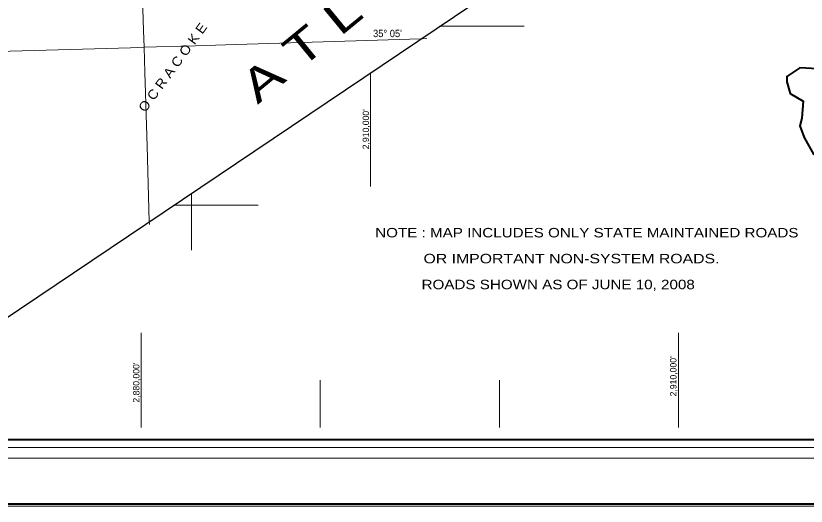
# Model space of a CAD drawing. Extents: x 817616 to 914254, y 167561 to 285221.
# Drawn here: x 875687 to 889144, y 167561 to 175908 of the extents above; entities that cross this region are included whole.
import ezdxf
from ezdxf.enums import TextEntityAlignment as Align

# ---------------------------------------------------------------- set-up
doc = ezdxf.new("R2010")
doc.units = 0
doc.header["$LTSCALE"] = 64
for name, color, linetype, lineweight in [('1', 7, 'Continuous', 25), ('20', 7, 'Continuous', 40), ('60', 7, 'Continuous', 13), ('61', 7, 'Continuous', 13), ('63', 7, 'Continuous', 25)]:
    doc.layers.add(name, color=color, linetype=linetype, lineweight=lineweight)
doc.layers.add('57', color=7, linetype='Continuous')
doc.layers.add('59', color=7, linetype='Continuous')

msp = doc.modelspace()

# ---------------------------------------------------------------- linework, layer by layer
at = {"layer": '1', "lineweight": 13}
msp.add_lwpolyline([(914246.27, 167561.16), (817615.63, 167561.16), (817615.63, 223958.21), (914246.27, 223958.21)], close=True, dxfattribs=at)
at = {"layer": '20'}
for points in [[(817650.63, 223923.21), (914211.27, 223923.21), (914211.27, 167596.17), (817650.63, 167596.17)], [(820838.48, 222814.24), (913285.76, 222814.24), (913285.76, 168687.88), (820838.48, 168687.88)]]:
    msp.add_lwpolyline(points, close=True, dxfattribs=at)
at = {"layer": '20', "lineweight": 13}
msp.add_lwpolyline([(820529.29, 223139.71), (820529.29, 168378.6), (820707.84, 168557.27), (820707.84, 222944.88), (913416.37, 222944.88), (913416.37, 168557.27), (820707.84, 168557.27), (820529.29, 168378.6), (913594.95, 168378.6), (913594.95, 223139.71)], close=True, dxfattribs=at)
at = {"layer": '20'}
msp.add_lwpolyline([(889336.48, 175002.64), (889036.02, 175022.38), (888817.13, 174876.38), (888817.13, 174785.13), (888871.85, 174584.39), (889090.74, 174456.64), (889072.5, 174164.65), (889036.02, 174036.9), (889108.98, 173836.15), (889273.14, 173544.16)], dxfattribs=at)
at = {"layer": '60'}
for p, q in [((877861.86, 175656.33), (877700.29, 181000.98)), ((877870.46, 175371.96), (877861.86, 175656.33)), ((879260.35, 175414.56), (882580.54, 175516.33)), ((882580.54, 175516.33), (882686.91, 175519.59)), ((875065.07, 175288.34), (877642.24, 175365.16)), ((877870.46, 175371.96), (878080.32, 175378.4)), ((877883.48, 174941.22), (877870.46, 175371.96)), ((878080.32, 175378.4), (878497.79, 175391.19)), ((878497.79, 175391.19), (878571.46, 175393.45)), ((878571.46, 175393.45), (879260.35, 175414.56)), ((877893.88, 174597.24), (877883.48, 174941.22)), ((877899.71, 174404.18), (877893.88, 174597.24)), ((877921.33, 173689.16), (877899.71, 174404.18)), ((877960.06, 172408.03), (877921.33, 173689.16)), ((877961.68, 172354.21), (877960.06, 172408.03))]:
    msp.add_line(p, q, dxfattribs=at)
msp.add_lwpolyline([(877642.24, 175365.16), (877869.89, 175371.95), (877870.46, 175371.96)], dxfattribs=at)
at = {"layer": '61'}
for p, q in [((882901.41, 175732.18), (884342.72, 175732.18)), ((881725.99, 173002.25), (881725.99, 174941.45)), ((877824, 168901.11), (877824, 170510.11)), ((886968, 168901.11), (886968, 170510.11)), ((880872, 168901.11), (880872, 169705.61)), ((883920, 168901.11), (883920, 169705.61))]:
    msp.add_line(p, q, dxfattribs=at)
for points in [[(878677.99, 172881.4), (878677.99, 172883.4), (878677.99, 172885.4), (878677.99, 172887.4), (878677.99, 172891)], [(878677.99, 172684.18), (878677.99, 172685.4), (878677.99, 172687.4), (878677.99, 172689.4), (878677.99, 172691.4), (878677.99, 172693.4), (878677.99, 172695.4), (878677.99, 172697.4), (878677.99, 172699.4), (878677.99, 172701.4), (878677.99, 172703.4), (878677.99, 172705.4), (878677.99, 172707.4), (878677.99, 172709.4), (878677.99, 172711.4), (878677.99, 172713.4), (878677.99, 172715.4), (878677.99, 172717.4), (878677.99, 172719.4), (878677.99, 172721.4), (878677.99, 172723.4), (878677.99, 172725.4), (878677.99, 172727.4), (878677.99, 172729.4), (878677.99, 172731.4), (878677.99, 172733.4), (878677.99, 172735.4), (878677.99, 172737.4), (878677.99, 172739.4), (878677.99, 172741.4), (878677.99, 172743.4), (878677.99, 172745.4), (878677.99, 172747.4), (878677.99, 172749.4), (878677.99, 172751.4), (878677.99, 172753.4), (878677.99, 172755.4), (878677.99, 172757.4), (878677.99, 172759.4), (878677.99, 172761.4), (878677.99, 172763.4), (878677.99, 172765.4), (878677.99, 172767.4), (878677.99, 172769.4), (878677.99, 172771.4), (878677.99, 172773.4), (878677.99, 172775.4), (878677.99, 172777.4), (878677.99, 172779.4), (878677.99, 172781.4), (878677.99, 172783.4), (878677.99, 172785.4), (878677.99, 172787.4), (878677.99, 172789.4), (878677.99, 172791.4), (878677.99, 172793.4), (878677.99, 172795.4), (878677.99, 172797.4), (878677.99, 172799.4), (878677.99, 172801.4), (878677.99, 172803.4), (878677.99, 172805.4), (878677.99, 172807.4), (878677.99, 172809.4), (878677.99, 172811.4), (878677.99, 172813.4), (878677.99, 172815.4), (878677.99, 172817.4), (878677.99, 172819.4), (878677.99, 172821.4), (878677.99, 172823.4), (878677.99, 172825.4), (878677.99, 172827.4), (878677.99, 172829.4), (878677.99, 172831.4), (878677.99, 172833.4), (878677.99, 172835.4), (878677.99, 172837.4), (878677.99, 172839.4), (878677.99, 172841.4), (878677.99, 172843.4), (878677.99, 172845.4), (878677.99, 172847.4), (878677.99, 172849.4), (878677.99, 172851.4), (878677.99, 172853.4), (878677.99, 172855.4), (878677.99, 172857.4), (878677.99, 172859.4), (878677.99, 172861.4), (878677.99, 172863.4), (878677.99, 172865.4), (878677.99, 172867.4), (878677.99, 172869.4), (878677.99, 172871.4), (878677.99, 172873.4), (878677.99, 172875.4), (878677.99, 172877.4), (878677.99, 172879.4), (878677.99, 172881.4)], [(878370.56, 172684.18), (878374.56, 172684.18), (878378.56, 172684.18), (878382.56, 172684.18), (878386.56, 172684.18), (878390.56, 172684.18), (878394.56, 172684.18), (878398.56, 172684.18), (878402.56, 172684.18), (878406.56, 172684.18), (878410.56, 172684.18), (878414.56, 172684.18), (878418.56, 172684.18), (878422.56, 172684.18), (878426.56, 172684.18), (878430.56, 172684.18), (878434.56, 172684.18), (878438.56, 172684.18), (878442.56, 172684.18), (878446.56, 172684.18), (878450.56, 172684.18), (878454.56, 172684.18), (878458.56, 172684.18), (878462.56, 172684.18), (878466.56, 172684.18), (878470.56, 172684.18), (878474.56, 172684.18), (878478.56, 172684.18), (878482.56, 172684.18), (878486.56, 172684.18), (878490.56, 172684.18), (878494.56, 172684.18), (878498.56, 172684.18), (878502.56, 172684.18), (878506.56, 172684.18), (878510.56, 172684.18), (878514.56, 172684.18), (878518.56, 172684.18), (878522.56, 172684.18), (878526.56, 172684.18), (878530.56, 172684.18), (878534.56, 172684.18), (878538.56, 172684.18), (878542.56, 172684.18), (878546.56, 172684.18), (878550.56, 172684.18), (878554.56, 172684.18), (878558.56, 172684.18), (878562.56, 172684.18), (878566.56, 172684.18), (878570.56, 172684.18), (878574.56, 172684.18), (878578.56, 172684.18), (878582.56, 172684.18), (878586.56, 172684.18), (878590.56, 172684.18), (878594.56, 172684.18), (878598.56, 172684.18), (878602.56, 172684.18), (878606.56, 172684.18), (878610.56, 172684.18), (878614.56, 172684.18), (878618.56, 172684.18), (878622.56, 172684.18), (878626.56, 172684.18), (878630.56, 172684.18), (878634.56, 172684.18), (878638.56, 172684.18), (878642.56, 172684.18), (878646.56, 172684.18), (878650.56, 172684.18), (878654.56, 172684.18), (878658.56, 172684.18), (878662.56, 172684.18), (878666.56, 172684.18), (878670.56, 172684.18), (878674.56, 172684.18), (878677.99, 172684.18)], [(878677.99, 172684.18), (878678.56, 172684.18), (878682.56, 172684.18), (878686.56, 172684.18), (878690.56, 172684.18), (878694.56, 172684.18), (878698.56, 172684.18), (878702.56, 172684.18), (878706.56, 172684.18), (878710.56, 172684.18), (878714.56, 172684.18), (878718.56, 172684.18), (878722.56, 172684.18), (878726.56, 172684.18), (878730.56, 172684.18), (878734.56, 172684.18), (878738.56, 172684.18), (878742.56, 172684.18), (878746.56, 172684.18), (878750.56, 172684.18), (878754.56, 172684.18), (878758.56, 172684.18), (878762.56, 172684.18), (878766.56, 172684.18), (878770.56, 172684.18), (878774.56, 172684.18), (878778.56, 172684.18), (878782.56, 172684.18), (878786.56, 172684.18), (878790.56, 172684.18), (878794.56, 172684.18), (878798.56, 172684.18), (878802.56, 172684.18), (878806.56, 172684.18), (878810.56, 172684.18), (878814.56, 172684.18), (878818.56, 172684.18), (878822.56, 172684.18), (878826.56, 172684.18), (878830.56, 172684.18), (878834.56, 172684.18), (878838.56, 172684.18), (878842.56, 172684.18), (878846.56, 172684.18), (878850.56, 172684.18), (878854.56, 172684.18), (878858.56, 172684.18), (878862.56, 172684.18), (878866.56, 172684.18), (878870.56, 172684.18), (878874.56, 172684.18), (878878.56, 172684.18), (878882.56, 172684.18), (878886.56, 172684.18), (878890.56, 172684.18), (878894.56, 172684.18), (878898.56, 172684.18), (878902.56, 172684.18), (878906.56, 172684.18), (878910.56, 172684.18), (878914.56, 172684.18), (878918.56, 172684.18), (878922.56, 172684.18), (878926.56, 172684.18), (878930.56, 172684.18), (878934.56, 172684.18), (878938.56, 172684.18), (878942.56, 172684.18), (878946.56, 172684.18), (878950.56, 172684.18), (878954.56, 172684.18), (878958.56, 172684.18), (878962.56, 172684.18), (878966.56, 172684.18), (878970.56, 172684.18), (878974.56, 172684.18), (878978.56, 172684.18), (878982.56, 172684.18), (878986.56, 172684.18), (878990.56, 172684.18), (878994.56, 172684.18), (878998.56, 172684.18), (879002.56, 172684.18), (879006.56, 172684.18), (879010.56, 172684.18), (879014.56, 172684.18), (879018.56, 172684.18), (879022.56, 172684.18), (879026.56, 172684.18), (879030.56, 172684.18), (879034.56, 172684.18), (879038.56, 172684.18), (879042.56, 172684.18), (879046.56, 172684.18), (879050.56, 172684.18), (879054.56, 172684.18), (879058.56, 172684.18), (879062.56, 172684.18), (879066.56, 172684.18), (879070.56, 172684.18)], [(878677.99, 172515.4), (878677.99, 172517.4), (878677.99, 172519.4), (878677.99, 172521.4), (878677.99, 172523.4), (878677.99, 172525.4), (878677.99, 172527.4), (878677.99, 172529.4), (878677.99, 172531.4), (878677.99, 172533.4), (878677.99, 172535.4), (878677.99, 172537.4), (878677.99, 172539.4), (878677.99, 172541.4), (878677.99, 172543.4), (878677.99, 172545.4), (878677.99, 172547.4), (878677.99, 172549.4), (878677.99, 172551.4), (878677.99, 172553.4), (878677.99, 172555.4), (878677.99, 172557.4), (878677.99, 172559.4), (878677.99, 172561.4), (878677.99, 172563.4), (878677.99, 172565.4), (878677.99, 172567.4), (878677.99, 172569.4), (878677.99, 172571.4), (878677.99, 172573.4), (878677.99, 172575.4), (878677.99, 172577.4), (878677.99, 172579.4), (878677.99, 172581.4), (878677.99, 172583.4), (878677.99, 172585.4), (878677.99, 172587.4), (878677.99, 172589.4), (878677.99, 172591.4), (878677.99, 172593.4), (878677.99, 172595.4), (878677.99, 172597.4), (878677.99, 172599.4), (878677.99, 172601.4), (878677.99, 172603.4), (878677.99, 172605.4), (878677.99, 172607.4), (878677.99, 172609.4), (878677.99, 172611.4), (878677.99, 172613.4), (878677.99, 172615.4), (878677.99, 172617.4), (878677.99, 172619.4), (878677.99, 172621.4), (878677.99, 172623.4), (878677.99, 172625.4), (878677.99, 172627.4), (878677.99, 172629.4), (878677.99, 172631.4), (878677.99, 172633.4), (878677.99, 172635.4), (878677.99, 172637.4), (878677.99, 172639.4), (878677.99, 172641.4), (878677.99, 172643.4), (878677.99, 172645.4), (878677.99, 172647.4), (878677.99, 172649.4), (878677.99, 172651.4), (878677.99, 172653.4), (878677.99, 172655.4), (878677.99, 172657.4), (878677.99, 172659.4), (878677.99, 172661.4), (878677.99, 172663.4), (878677.99, 172665.4), (878677.99, 172667.4), (878677.99, 172669.4), (878677.99, 172671.4), (878677.99, 172673.4), (878677.99, 172675.4), (878677.99, 172677.4), (878677.99, 172679.4), (878677.99, 172681.4), (878677.99, 172683.4), (878677.99, 172684.18)], [(879070.56, 172684.18), (879074.56, 172684.18), (879078.56, 172684.18), (879082.56, 172684.18), (879086.56, 172684.18), (879090.56, 172684.18), (879094.56, 172684.18), (879098.56, 172684.18), (879102.56, 172684.18), (879106.56, 172684.18), (879110.56, 172684.18), (879114.56, 172684.18), (879118.56, 172684.18), (879122.56, 172684.18), (879126.56, 172684.18), (879130.56, 172684.18), (879134.56, 172684.18), (879138.56, 172684.18), (879142.56, 172684.18), (879146.56, 172684.18), (879150.56, 172684.18), (879154.56, 172684.18), (879158.56, 172684.18), (879162.56, 172684.18), (879166.56, 172684.18), (879170.56, 172684.18), (879174.56, 172684.18), (879178.56, 172684.18), (879182.56, 172684.18), (879186.56, 172684.18), (879190.56, 172684.18), (879194.56, 172684.18), (879198.56, 172684.18), (879202.56, 172684.18), (879206.56, 172684.18), (879210.56, 172684.18), (879214.56, 172684.18), (879218.56, 172684.18), (879222.56, 172684.18), (879226.56, 172684.18), (879230.56, 172684.18), (879234.56, 172684.18), (879238.56, 172684.18), (879242.56, 172684.18), (879246.56, 172684.18), (879250.56, 172684.18), (879254.56, 172684.18), (879258.56, 172684.18), (879262.56, 172684.18), (879266.56, 172684.18), (879270.56, 172684.18), (879274.56, 172684.18), (879278.56, 172684.18), (879282.56, 172684.18), (879286.56, 172684.18), (879290.56, 172684.18), (879294.56, 172684.18), (879298.56, 172684.18), (879302.56, 172684.18), (879306.56, 172684.18), (879310.56, 172684.18), (879314.56, 172684.18), (879318.56, 172684.18), (879322.56, 172684.18), (879326.56, 172684.18), (879330.56, 172684.18), (879334.56, 172684.18), (879338.56, 172684.18), (879342.56, 172684.18), (879346.56, 172684.18), (879350.56, 172684.18), (879354.56, 172684.18), (879358.56, 172684.18), (879362.56, 172684.18), (879366.56, 172684.18), (879370.56, 172684.18), (879374.56, 172684.18), (879378.56, 172684.18), (879382.56, 172684.18), (879386.56, 172684.18), (879390.56, 172684.18), (879394.56, 172684.18), (879398.56, 172684.18), (879402.56, 172684.18), (879406.56, 172684.18), (879410.56, 172684.18), (879414.56, 172684.18), (879418.56, 172684.18), (879422.56, 172684.18), (879426.56, 172684.18), (879430.56, 172684.18), (879434.56, 172684.18), (879438.56, 172684.18), (879442.56, 172684.18), (879446.56, 172684.18), (879450.56, 172684.18), (879454.56, 172684.18), (879458.56, 172684.18), (879462.56, 172684.18), (879466.56, 172684.18)], [(879466.56, 172684.18), (879470.56, 172684.18), (879474.56, 172684.18), (879478.56, 172684.18), (879482.56, 172684.18), (879486.56, 172684.18), (879490.56, 172684.18), (879494.56, 172684.18), (879498.56, 172684.18), (879502.56, 172684.18), (879506.56, 172684.18), (879510.56, 172684.18), (879514.56, 172684.18), (879518.56, 172684.18), (879522.56, 172684.18), (879526.56, 172684.18), (879530.56, 172684.18), (879534.56, 172684.18), (879538.56, 172684.18), (879542.56, 172684.18), (879546.56, 172684.18), (879550.56, 172684.18), (879554.56, 172684.18), (879558.56, 172684.18), (879562.56, 172684.18), (879566.56, 172684.18), (879570.56, 172684.18), (879574.56, 172684.18), (879578.56, 172684.18), (879582.56, 172684.18), (879586.56, 172684.18), (879590.56, 172684.18), (879594.56, 172684.18), (879598.56, 172684.18), (879602.56, 172684.18), (879606.56, 172684.18), (879610.56, 172684.18), (879614.56, 172684.18), (879618.56, 172684.18), (879622.56, 172684.18), (879626.56, 172684.18), (879630.56, 172684.18), (879634.56, 172684.18), (879638.56, 172684.18), (879642.56, 172684.18), (879646.56, 172684.18), (879650.56, 172684.18), (879654.56, 172684.18), (879658.56, 172684.18), (879662.56, 172684.18), (879666.56, 172684.18), (879670.56, 172684.18), (879674.56, 172684.18), (879678.56, 172684.18), (879682.56, 172684.18), (879686.56, 172684.18), (879690.56, 172684.18), (879694.56, 172684.18), (879698.56, 172684.18), (879702.56, 172684.18), (879706.56, 172684.18), (879710.56, 172684.18), (879714.56, 172684.18), (879718.56, 172684.18), (879722.56, 172684.18), (879726.56, 172684.18), (879730.56, 172684.18), (879734.56, 172684.18), (879738.56, 172684.18), (879742.56, 172684.18), (879746.56, 172684.18), (879750.56, 172684.18), (879754.56, 172684.18), (879758.56, 172684.18), (879762.56, 172684.18), (879766.56, 172684.18), (879770.56, 172684.18), (879774.56, 172684.18), (879778.56, 172684.18), (879782.56, 172684.18), (879786.56, 172684.18), (879790.56, 172684.18), (879794.56, 172684.18), (879798.56, 172684.18), (879802.56, 172684.18), (879806.56, 172684.18), (879811.87, 172684.18)], [(878677.99, 172317.4), (878677.99, 172319.4), (878677.99, 172321.4), (878677.99, 172323.4), (878677.99, 172325.4), (878677.99, 172327.4), (878677.99, 172329.4), (878677.99, 172331.4), (878677.99, 172333.4), (878677.99, 172335.4), (878677.99, 172337.4), (878677.99, 172339.4), (878677.99, 172341.4), (878677.99, 172343.4), (878677.99, 172345.4), (878677.99, 172347.4), (878677.99, 172349.4), (878677.99, 172351.4), (878677.99, 172353.4), (878677.99, 172355.4), (878677.99, 172357.4), (878677.99, 172359.4), (878677.99, 172361.4), (878677.99, 172363.4), (878677.99, 172365.4), (878677.99, 172367.4), (878677.99, 172369.4), (878677.99, 172371.4), (878677.99, 172373.4), (878677.99, 172375.4), (878677.99, 172377.4), (878677.99, 172379.4), (878677.99, 172381.4), (878677.99, 172383.4), (878677.99, 172385.4), (878677.99, 172387.4), (878677.99, 172389.4), (878677.99, 172391.4), (878677.99, 172393.4), (878677.99, 172395.4), (878677.99, 172397.4), (878677.99, 172399.4), (878677.99, 172401.4), (878677.99, 172403.4), (878677.99, 172405.4), (878677.99, 172407.4), (878677.99, 172409.4), (878677.99, 172411.4), (878677.99, 172413.4), (878677.99, 172415.4), (878677.99, 172417.4), (878677.99, 172419.4), (878677.99, 172421.4), (878677.99, 172423.4), (878677.99, 172425.4), (878677.99, 172427.4), (878677.99, 172429.4), (878677.99, 172431.4), (878677.99, 172433.4), (878677.99, 172435.4), (878677.99, 172437.4), (878677.99, 172439.4), (878677.99, 172441.4), (878677.99, 172443.4), (878677.99, 172445.4), (878677.99, 172447.4), (878677.99, 172449.4), (878677.99, 172451.4), (878677.99, 172453.4), (878677.99, 172455.4), (878677.99, 172457.4), (878677.99, 172459.4), (878677.99, 172461.4), (878677.99, 172463.4), (878677.99, 172465.4), (878677.99, 172467.4), (878677.99, 172469.4), (878677.99, 172471.4), (878677.99, 172473.4), (878677.99, 172475.4), (878677.99, 172477.4), (878677.99, 172479.4), (878677.99, 172481.4), (878677.99, 172483.4), (878677.99, 172485.4), (878677.99, 172487.4), (878677.99, 172489.4), (878677.99, 172491.4), (878677.99, 172493.4), (878677.99, 172495.4), (878677.99, 172497.4), (878677.99, 172499.4), (878677.99, 172501.4), (878677.99, 172503.4), (878677.99, 172505.4), (878677.99, 172507.4), (878677.99, 172509.4), (878677.99, 172511.4), (878677.99, 172513.4), (878677.99, 172515.4)], [(878677.99, 172119.4), (878677.99, 172121.4), (878677.99, 172123.4), (878677.99, 172125.4), (878677.99, 172127.4), (878677.99, 172129.4), (878677.99, 172131.4), (878677.99, 172133.4), (878677.99, 172135.4), (878677.99, 172137.4), (878677.99, 172139.4), (878677.99, 172141.4), (878677.99, 172143.4), (878677.99, 172145.4), (878677.99, 172147.4), (878677.99, 172149.4), (878677.99, 172151.4), (878677.99, 172153.4), (878677.99, 172155.4), (878677.99, 172157.4), (878677.99, 172159.4), (878677.99, 172161.4), (878677.99, 172163.4), (878677.99, 172165.4), (878677.99, 172167.4), (878677.99, 172169.4), (878677.99, 172171.4), (878677.99, 172173.4), (878677.99, 172175.4), (878677.99, 172177.4), (878677.99, 172179.4), (878677.99, 172181.4), (878677.99, 172183.4), (878677.99, 172185.4), (878677.99, 172187.4), (878677.99, 172189.4), (878677.99, 172191.4), (878677.99, 172193.4), (878677.99, 172195.4), (878677.99, 172197.4), (878677.99, 172199.4), (878677.99, 172201.4), (878677.99, 172203.4), (878677.99, 172205.4), (878677.99, 172207.4), (878677.99, 172209.4), (878677.99, 172211.4), (878677.99, 172213.4), (878677.99, 172215.4), (878677.99, 172217.4), (878677.99, 172219.4), (878677.99, 172221.4), (878677.99, 172223.4), (878677.99, 172225.4), (878677.99, 172227.4), (878677.99, 172229.4), (878677.99, 172231.4), (878677.99, 172233.4), (878677.99, 172235.4), (878677.99, 172237.4), (878677.99, 172239.4), (878677.99, 172241.4), (878677.99, 172243.4), (878677.99, 172245.4), (878677.99, 172247.4), (878677.99, 172249.4), (878677.99, 172251.4), (878677.99, 172253.4), (878677.99, 172255.4), (878677.99, 172257.4), (878677.99, 172259.4), (878677.99, 172261.4), (878677.99, 172263.4), (878677.99, 172265.4), (878677.99, 172267.4), (878677.99, 172269.4), (878677.99, 172271.4), (878677.99, 172273.4), (878677.99, 172275.4), (878677.99, 172277.4), (878677.99, 172279.4), (878677.99, 172281.4), (878677.99, 172283.4), (878677.99, 172285.4), (878677.99, 172287.4), (878677.99, 172289.4), (878677.99, 172291.4), (878677.99, 172293.4), (878677.99, 172295.4), (878677.99, 172297.4), (878677.99, 172299.4), (878677.99, 172301.4), (878677.99, 172303.4), (878677.99, 172305.4), (878677.99, 172307.4), (878677.99, 172309.4), (878677.99, 172311.4), (878677.99, 172313.4), (878677.99, 172315.4), (878677.99, 172317.4)], [(878677.99, 171921.4), (878677.99, 171923.4), (878677.99, 171925.4), (878677.99, 171927.4), (878677.99, 171929.4), (878677.99, 171931.4), (878677.99, 171933.4), (878677.99, 171935.4), (878677.99, 171937.4), (878677.99, 171939.4), (878677.99, 171941.4), (878677.99, 171943.4), (878677.99, 171945.4), (878677.99, 171947.4), (878677.99, 171949.4), (878677.99, 171951.4), (878677.99, 171953.4), (878677.99, 171955.4), (878677.99, 171957.4), (878677.99, 171959.4), (878677.99, 171961.4), (878677.99, 171963.4), (878677.99, 171965.4), (878677.99, 171967.4), (878677.99, 171969.4), (878677.99, 171971.4), (878677.99, 171973.4), (878677.99, 171975.4), (878677.99, 171977.4), (878677.99, 171979.4), (878677.99, 171981.4), (878677.99, 171983.4), (878677.99, 171985.4), (878677.99, 171987.4), (878677.99, 171989.4), (878677.99, 171991.4), (878677.99, 171993.4), (878677.99, 171995.4), (878677.99, 171997.4), (878677.99, 171999.4), (878677.99, 172001.4), (878677.99, 172003.4), (878677.99, 172005.4), (878677.99, 172007.4), (878677.99, 172009.4), (878677.99, 172011.4), (878677.99, 172013.4), (878677.99, 172015.4), (878677.99, 172017.4), (878677.99, 172019.4), (878677.99, 172021.4), (878677.99, 172023.4), (878677.99, 172025.4), (878677.99, 172027.4), (878677.99, 172029.4), (878677.99, 172031.4), (878677.99, 172033.4), (878677.99, 172035.4), (878677.99, 172037.4), (878677.99, 172039.4), (878677.99, 172041.4), (878677.99, 172043.4), (878677.99, 172045.4), (878677.99, 172047.4), (878677.99, 172049.4), (878677.99, 172051.4), (878677.99, 172053.4), (878677.99, 172055.4), (878677.99, 172057.4), (878677.99, 172059.4), (878677.99, 172061.4), (878677.99, 172063.4), (878677.99, 172065.4), (878677.99, 172067.4), (878677.99, 172069.4), (878677.99, 172071.4), (878677.99, 172073.4), (878677.99, 172075.4), (878677.99, 172077.4), (878677.99, 172079.4), (878677.99, 172081.4), (878677.99, 172083.4), (878677.99, 172085.4), (878677.99, 172087.4), (878677.99, 172089.4), (878677.99, 172091.4), (878677.99, 172093.4), (878677.99, 172095.4), (878677.99, 172097.4), (878677.99, 172099.4), (878677.99, 172101.4), (878677.99, 172103.4), (878677.99, 172105.4), (878677.99, 172107.4), (878677.99, 172109.4), (878677.99, 172111.4), (878677.99, 172113.4), (878677.99, 172115.4), (878677.99, 172117.4), (878677.99, 172119.4)]]:
    msp.add_lwpolyline(points, dxfattribs=at)
at = {"layer": '63'}
msp.add_lwpolyline([(900039.93, 189268.56), (898850.32, 194606.25), (865972.76, 173456.96), (874198.86, 169877.8), (900428.9, 187523.28), (900105.97, 188972.24)], dxfattribs=at)

# ---------------------------------------------------------------- texts
at = {"layer": '20'}
for s, width, p in [('NOTE : MAP INCLUDES ONLY STATE MAINTAINED ROADS', 1.2, (881806.38, 172136.16)), ('           OR IMPORTANT NON-SYSTEM ROADS.', 1.25, (881806.38, 171695.16)), ('           ROADS SHOWN AS OF JUNE 10, 2008  ', 1.2, (881806.38, 171254.16))]:
    msp.add_text(s, height=161, dxfattribs=dict(at, width=width)).set_placement(p)
at = {"layer": '57', "width": 1.35}
msp.add_text('A T L A N T I C', height=550, rotation=39.409, dxfattribs=at).set_placement((882404.16, 176527.34), align=Align.CENTER)
at = {"layer": '59', "width": 1.1}
msp.add_text('O C R A C O K E', height=160, rotation=53.91, dxfattribs=at).set_placement((878422.71, 174981.72), align=Align.CENTER)
at = {"layer": '60', "width": 0.95}
msp.add_text("35° 05'", height=125, dxfattribs=at).set_placement((882015.43, 175545.03), align=Align.CENTER)
at = {"layer": '61'}
for s, p in [("2,910,000'", (881701.6, 173976.93)), ("2,910,000'", (886935.84, 169771.11)), ("2,880,000'", (877792.56, 169665.36))]:
    msp.add_text(s, height=110, rotation=90, dxfattribs=at).set_placement(p, align=Align.CENTER)

doc.saveas('drawing.dxf')
